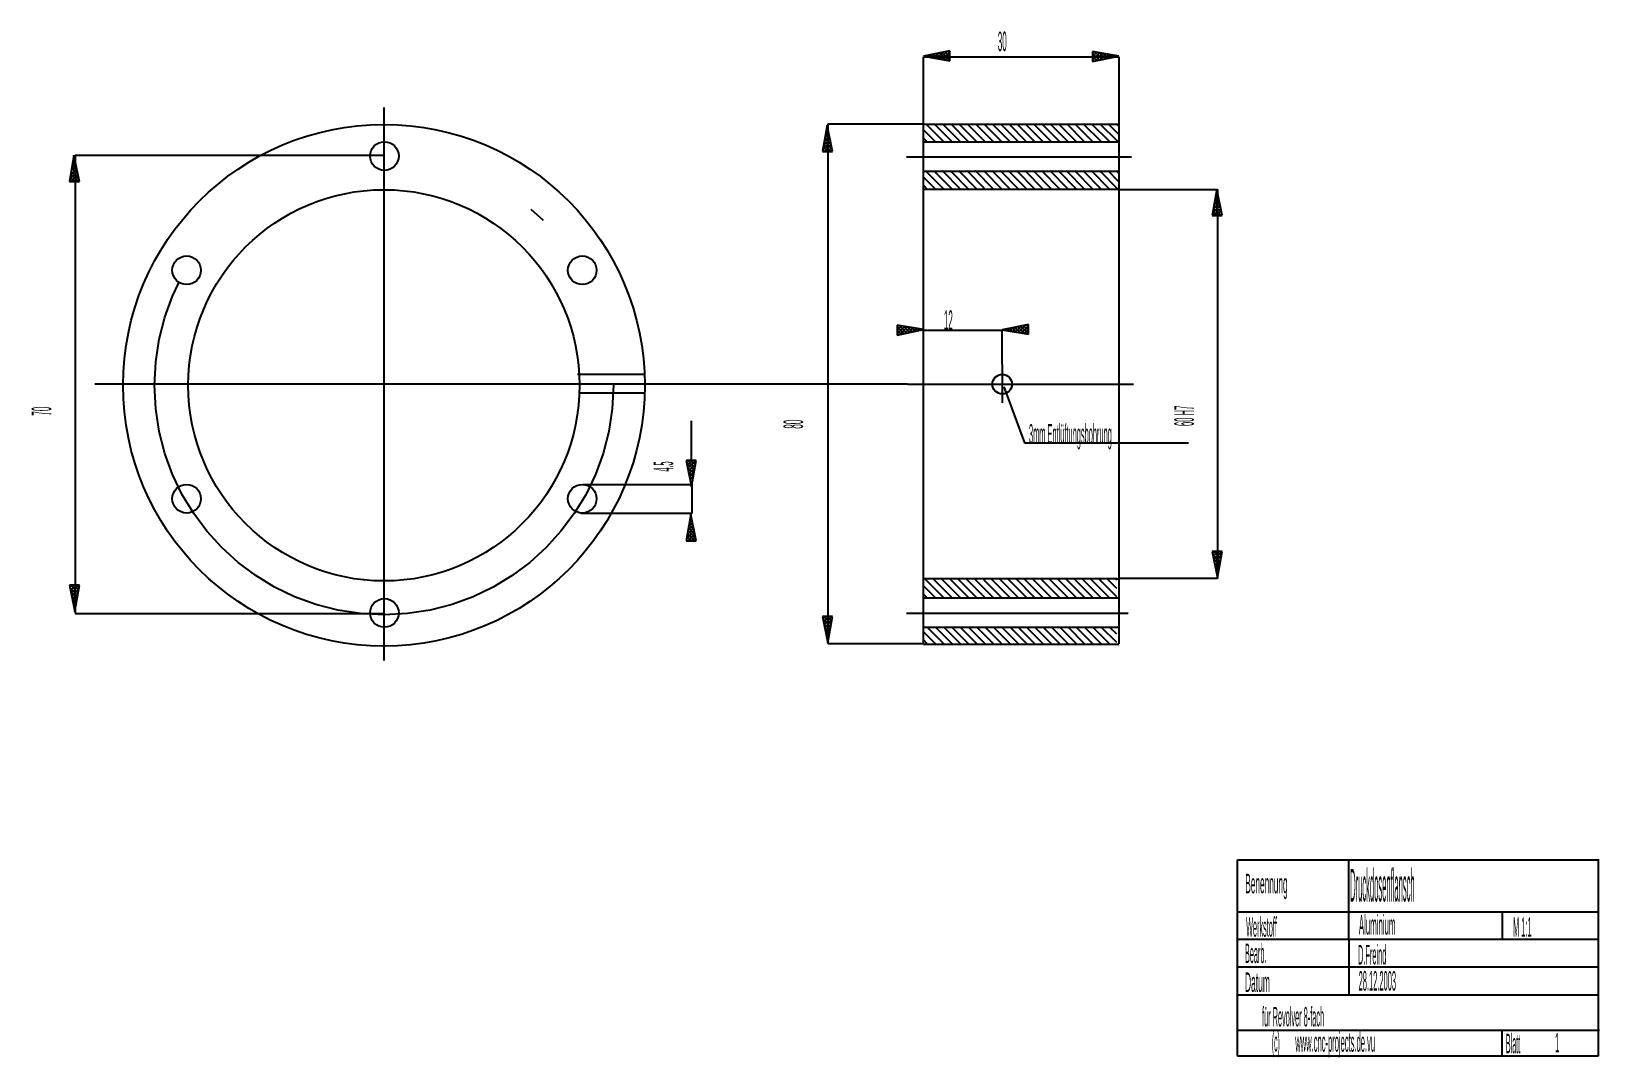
# Model space of a CAD drawing. Extents: x 1.61 to 11.09, y 0.36 to 6.56.
import ezdxf

# ---------------------------------------------------------------- set-up
doc = ezdxf.new("R2010")
doc.units = 0
doc.header["$LTSCALE"] = 10
doc.linetypes.add('DASHDOT', pattern=[1, 0.5, -0.25, 0, -0.25])
doc.layers.add('1', color=1, linetype='CONTINUOUS')

msp = doc.modelspace()

# ---------------------------------------------------------------- linework, layer by layer
at = {"layer": '1', "color": 0, "linetype": 'CONTINUOUS'}
for p, q in [((7.0018, 6.0033), (7.0018, 6.4098)), ((7.0018, 6.4098), (8.183, 6.4098)), ((7.1616, 6.4469), (7.0023, 6.4136)), ((7.1616, 6.4469), (7.0023, 6.4136)), ((7.0023, 6.4136), (7.0023, 6.4136)), ((7.0023, 6.4136), (7.1616, 6.3865)), ((7.0023, 6.4136), (7.0023, 6.4136)), ((7.0023, 6.4136), (7.1616, 6.3865)), ((7.0148, 6.4115), (7.0109, 6.4154)), ((7.0148, 6.4115), (7.0109, 6.4154)), ((7.0161, 6.4165), (7.0116, 6.4121)), ((7.0161, 6.4165), (7.0116, 6.4121)), ((7.0397, 6.4073), (7.0279, 6.419)), ((7.0397, 6.4073), (7.0279, 6.419)), ((7.0422, 6.422), (7.0293, 6.409)), ((7.0422, 6.422), (7.0293, 6.409)), ((7.0646, 6.403), (7.045, 6.4226)), ((7.0646, 6.403), (7.045, 6.4226)), ((7.0683, 6.4274), (7.0469, 6.406)), ((7.0683, 6.4274), (7.0469, 6.406)), ((7.0895, 6.3988), (7.0621, 6.4261)), ((7.0895, 6.3988), (7.0621, 6.4261)), ((7.0944, 6.4329), (7.0646, 6.403)), ((7.0944, 6.4329), (7.0646, 6.403)), ((7.1144, 6.3945), (7.0792, 6.4297)), ((7.1144, 6.3945), (7.0792, 6.4297)), ((7.1205, 6.4383), (7.0822, 6.4)), ((7.1205, 6.4383), (7.0822, 6.4)), ((7.1393, 6.3903), (7.0963, 6.4333)), ((7.1393, 6.3903), (7.0963, 6.4333)), ((7.1466, 6.4437), (7.0999, 6.397)), ((7.1466, 6.4437), (7.0999, 6.397)), ((7.1616, 6.3886), (7.1134, 6.4368)), ((7.1616, 6.3886), (7.1134, 6.4368)), ((7.1616, 6.4381), (7.1175, 6.394)), ((7.1616, 6.4381), (7.1175, 6.394)), ((7.1616, 6.4093), (7.1305, 6.4404)), ((7.1616, 6.4093), (7.1305, 6.4404)), ((7.1616, 6.4174), (7.1351, 6.391)), ((7.1616, 6.4174), (7.1351, 6.391)), ((7.1616, 6.4299), (7.1476, 6.4439)), ((7.1616, 6.4299), (7.1476, 6.4439)), ((7.1616, 6.3968), (7.1528, 6.388)), ((7.1616, 6.3968), (7.1528, 6.388)), ((7.1616, 6.3865), (7.1616, 6.4469)), ((7.1616, 6.3865), (7.1616, 6.4469)), ((7.1616, 6.3865), (7.1616, 6.4469)), ((7.1616, 6.3865), (7.1616, 6.4469)), ((8.1836, 6.4147), (8.0243, 6.4419)), ((8.0243, 6.4419), (8.0243, 6.3814)), ((8.0243, 6.4419), (8.0243, 6.3814)), ((8.1836, 6.4147), (8.0243, 6.4419)), ((8.0243, 6.4419), (8.0243, 6.3814)), ((8.0243, 6.4419), (8.0243, 6.3814)), ((8.0337, 6.4403), (8.0243, 6.4309)), ((8.0337, 6.4403), (8.0243, 6.4309)), ((8.0513, 6.4373), (8.0243, 6.4103)), ((8.0513, 6.4373), (8.0243, 6.4103)), ((8.0689, 6.4342), (8.0243, 6.3896)), ((8.0689, 6.4342), (8.0243, 6.3896)), ((8.0671, 6.3904), (8.0243, 6.4331)), ((8.0671, 6.3904), (8.0243, 6.4331)), ((8.0243, 6.3814), (8.1836, 6.4147)), ((8.0243, 6.3814), (8.1836, 6.4147)), ((8.05, 6.3868), (8.0243, 6.4124)), ((8.05, 6.3868), (8.0243, 6.4124)), ((8.0329, 6.3832), (8.0243, 6.3918)), ((8.0329, 6.3832), (8.0243, 6.3918)), ((8.0842, 6.3939), (8.0387, 6.4394)), ((8.0842, 6.3939), (8.0387, 6.4394)), ((8.0866, 6.4312), (8.0401, 6.3847)), ((8.0866, 6.4312), (8.0401, 6.3847)), ((8.1012, 6.3975), (8.0636, 6.4352)), ((8.1012, 6.3975), (8.0636, 6.4352)), ((8.1042, 6.4282), (8.0662, 6.3902)), ((8.1042, 6.4282), (8.0662, 6.3902)), ((8.1183, 6.4011), (8.0885, 6.4309)), ((8.1183, 6.4011), (8.0885, 6.4309)), ((8.1219, 6.4252), (8.0923, 6.3956)), ((8.1219, 6.4252), (8.0923, 6.3956)), ((8.1354, 6.4046), (8.1134, 6.4267)), ((8.1354, 6.4046), (8.1134, 6.4267)), ((8.1395, 6.4222), (8.1184, 6.4011)), ((8.1395, 6.4222), (8.1184, 6.4011)), ((8.1525, 6.4082), (8.1383, 6.4224)), ((8.1525, 6.4082), (8.1383, 6.4224)), ((8.1572, 6.4192), (8.1445, 6.4065)), ((8.1572, 6.4192), (8.1445, 6.4065)), ((8.1696, 6.4117), (8.1632, 6.4182)), ((8.1696, 6.4117), (8.1632, 6.4182)), ((8.1748, 6.4162), (8.1706, 6.412)), ((8.1748, 6.4162), (8.1706, 6.412)), ((8.183, 6.4098), (8.183, 6.0008)), ((8.1836, 6.4147), (8.1836, 6.4147)), ((8.1836, 6.4147), (8.1836, 6.4147)), ((6.4195, 5.9959), (6.3924, 5.8366)), ((6.4225, 5.9818), (6.416, 5.9754)), ((6.4224, 5.9821), (6.4179, 5.9865)), ((6.4195, 5.9959), (6.4195, 5.9959)), ((6.4528, 5.8366), (6.4195, 5.9959)), ((7.0018, 6.0033), (6.4239, 6.0033)), ((6.4239, 6.0033), (6.4239, 3.2554)), ((7.0018, 6.0033), (8.1826, 6.0033)), ((7.0018, 2.8589), (7.0018, 6.0027)), ((7.1251, 5.8966), (7.0184, 6.0033)), ((7.1752, 5.8966), (7.0686, 6.0033)), ((7.2253, 5.8966), (7.1187, 6.0033)), ((7.2754, 5.8966), (7.1688, 6.0033)), ((7.3255, 5.8966), (7.2189, 6.0033)), ((7.3756, 5.8967), (7.269, 6.0033)), ((7.4257, 5.8967), (7.3191, 6.0033)), ((7.4758, 5.8967), (7.3692, 6.0033)), ((7.5259, 5.8967), (7.4193, 6.0033)), ((7.5759, 5.8967), (7.4694, 6.0033)), ((7.626, 5.8968), (7.5195, 6.0033)), ((7.6761, 5.8968), (7.5697, 6.0033)), ((7.7262, 5.8968), (7.6198, 6.0033)), ((7.7763, 5.8968), (7.6699, 6.0033)), ((7.8264, 5.8969), (7.72, 6.0033)), ((7.8765, 5.8969), (7.7701, 6.0033)), ((7.9266, 5.8969), (7.8202, 6.0033)), ((7.9767, 5.8969), (7.8703, 6.0033)), ((8.0267, 5.8969), (7.9204, 6.0033)), ((8.0768, 5.897), (7.9705, 6.0033)), ((8.1269, 5.897), (8.0206, 6.0033)), ((8.177, 5.897), (8.0708, 6.0033)), ((8.1821, 5.942), (8.1209, 6.0033)), ((8.1825, 5.9918), (8.171, 6.0033)), ((8.1826, 6.0033), (8.1826, 5.6087)), ((6.4403, 5.8964), (6.3948, 5.8509)), ((6.4367, 5.9135), (6.399, 5.8758)), ((6.444, 5.8366), (6.3999, 5.8807)), ((6.4496, 5.8516), (6.4029, 5.8983)), ((6.4332, 5.9306), (6.4033, 5.9007)), ((6.4442, 5.8777), (6.4059, 5.916)), ((6.4296, 5.9476), (6.4075, 5.9256)), ((6.4387, 5.9038), (6.4089, 5.9336)), ((6.426, 5.9647), (6.4118, 5.9505)), ((6.4333, 5.9299), (6.4119, 5.9512)), ((6.4279, 5.956), (6.4149, 5.9689)), ((6.9999, 5.8965), (8.1805, 5.8965)), ((7.025, 5.8965), (7.0004, 5.9211)), ((7.0751, 5.8965), (7.0012, 5.9704)), ((1.8652, 5.8148), (1.838, 5.6555)), ((1.8735, 5.7749), (1.8606, 5.7878)), ((1.8681, 5.8008), (1.8617, 5.7944)), ((1.8681, 5.801), (1.8636, 5.8055)), ((1.8652, 5.8148), (1.8652, 5.8148)), ((1.8984, 5.6555), (1.8652, 5.8148)), ((3.7366, 5.8131), (1.8722, 5.8131)), ((1.8722, 5.8131), (1.8722, 3.0435)), ((6.3924, 5.8366), (6.4528, 5.8366)), ((6.3924, 5.8366), (6.4528, 5.8366)), ((6.4027, 5.8366), (6.3939, 5.8454)), ((6.4233, 5.8366), (6.3969, 5.863)), ((6.4438, 5.8793), (6.4011, 5.8366)), ((6.4474, 5.8622), (6.4218, 5.8366)), ((6.451, 5.8451), (6.4424, 5.8366)), ((1.8859, 5.7153), (1.8404, 5.6698)), ((1.8824, 5.7324), (1.8447, 5.6948)), ((1.8896, 5.6555), (1.8455, 5.6996)), ((1.8895, 5.6982), (1.8468, 5.6555)), ((1.8953, 5.6705), (1.8485, 5.7173)), ((1.8788, 5.7495), (1.8489, 5.7197)), ((1.8898, 5.6966), (1.8516, 5.7349)), ((1.8752, 5.7666), (1.8532, 5.7446)), ((1.8844, 5.7227), (1.8546, 5.7526)), ((1.8717, 5.7837), (1.8574, 5.7695)), ((1.8789, 5.7488), (1.8576, 5.7702)), ((6.9999, 5.7195), (8.1805, 5.7195)), ((7.1271, 5.6087), (7.0162, 5.7195)), ((7.1772, 5.6087), (7.0663, 5.7195)), ((7.2273, 5.6087), (7.1164, 5.7196)), ((7.2774, 5.6087), (7.1665, 5.7196)), ((7.3275, 5.6087), (7.2166, 5.7196)), ((7.3776, 5.6087), (7.2667, 5.7196)), ((7.4277, 5.6087), (7.3168, 5.7196)), ((7.4778, 5.6087), (7.3669, 5.7196)), ((7.5279, 5.6087), (7.417, 5.7196)), ((7.5781, 5.6087), (7.4671, 5.7196)), ((7.6282, 5.6087), (7.5172, 5.7197)), ((7.6783, 5.6087), (7.5673, 5.7197)), ((7.7284, 5.6087), (7.6174, 5.7197)), ((7.7785, 5.6087), (7.6675, 5.7197)), ((7.8286, 5.6087), (7.7176, 5.7197)), ((7.8787, 5.6087), (7.7677, 5.7197)), ((7.9288, 5.6087), (7.8178, 5.7197)), ((7.9789, 5.6087), (7.8679, 5.7198)), ((8.029, 5.6087), (7.918, 5.7198)), ((8.0792, 5.6087), (7.9681, 5.7198)), ((8.1293, 5.6087), (8.0182, 5.7198)), ((8.1794, 5.6087), (8.0683, 5.7198)), ((8.1822, 5.656), (8.1184, 5.7198)), ((8.1819, 5.7064), (8.1685, 5.7198)), ((1.838, 5.6555), (1.8984, 5.6555)), ((1.838, 5.6555), (1.8984, 5.6555)), ((1.8483, 5.6555), (1.8395, 5.6643)), ((1.869, 5.6555), (1.8425, 5.682)), ((1.8931, 5.6812), (1.8674, 5.6555)), ((1.8966, 5.6641), (1.8881, 5.6555)), ((7.077, 5.6087), (7.0005, 5.6852)), ((7.0268, 5.6087), (7.0014, 5.6342)), ((8.1826, 5.6087), (7.0018, 5.6087)), ((8.1826, 5.6087), (8.1826, 2.8602)), ((8.1826, 5.6087), (8.7803, 5.6087)), ((8.7752, 5.6101), (8.748, 5.4509)), ((8.7782, 5.5961), (8.7717, 5.5897)), ((8.7781, 5.5964), (8.7736, 5.6008)), ((8.7752, 5.6101), (8.7752, 5.6101)), ((8.8085, 5.4509), (8.7752, 5.6101)), ((8.7803, 5.6087), (8.7803, 3.2552)), ((8.796, 5.5107), (8.7505, 5.4652)), ((8.7924, 5.5278), (8.7547, 5.4901)), ((8.8053, 5.4659), (8.7586, 5.5126)), ((8.7888, 5.5448), (8.759, 5.515)), ((8.7999, 5.492), (8.7616, 5.5302)), ((8.7853, 5.5619), (8.7632, 5.5399)), ((8.7944, 5.5181), (8.7646, 5.5479)), ((8.7817, 5.579), (8.7675, 5.5648)), ((8.789, 5.5442), (8.7676, 5.5655)), ((8.7835, 5.5703), (8.7706, 5.5832)), ((8.748, 5.4509), (8.8085, 5.4509)), ((8.748, 5.4509), (8.8085, 5.4509)), ((8.7584, 5.4509), (8.7496, 5.4597)), ((8.779, 5.4509), (8.7526, 5.4773)), ((8.7997, 5.4509), (8.7556, 5.495)), ((8.7995, 5.4936), (8.7568, 5.4509)), ((8.8031, 5.4765), (8.7775, 5.4509)), ((8.8067, 5.4594), (8.7981, 5.4509)), ((7.0019, 4.7601), (6.8426, 4.7873)), ((6.8426, 4.7873), (6.8426, 4.7269)), ((6.8426, 4.7873), (6.8426, 4.7269)), ((7.0019, 4.7601), (6.8426, 4.7873)), ((6.8426, 4.7873), (6.8426, 4.7269)), ((6.8426, 4.7873), (6.8426, 4.7269)), ((6.8519, 4.7857), (6.8426, 4.7763)), ((6.8519, 4.7857), (6.8426, 4.7763)), ((6.8695, 4.7827), (6.8426, 4.7557)), ((6.8695, 4.7827), (6.8426, 4.7557)), ((6.8872, 4.7796), (6.8426, 4.735)), ((6.8872, 4.7796), (6.8426, 4.735)), ((6.8853, 4.7358), (6.8426, 4.7785)), ((6.8853, 4.7358), (6.8426, 4.7785)), ((6.8426, 4.7269), (7.0019, 4.7601)), ((6.8426, 4.7269), (7.0019, 4.7601)), ((6.8682, 4.7322), (6.8426, 4.7578)), ((6.8682, 4.7322), (6.8426, 4.7578)), ((6.9024, 4.7393), (6.8569, 4.7848)), ((6.9024, 4.7393), (6.8569, 4.7848)), ((6.9048, 4.7766), (6.8583, 4.7301)), ((6.9048, 4.7766), (6.8583, 4.7301)), ((6.9195, 4.7429), (6.8818, 4.7806)), ((6.9195, 4.7429), (6.8818, 4.7806)), ((6.9225, 4.7736), (6.8844, 4.7356)), ((6.9225, 4.7736), (6.8844, 4.7356)), ((6.9366, 4.7465), (6.9067, 4.7763)), ((6.9366, 4.7465), (6.9067, 4.7763)), ((6.9401, 4.7706), (6.9105, 4.741)), ((6.9401, 4.7706), (6.9105, 4.741)), ((6.9536, 4.75), (6.9316, 4.7721)), ((6.9536, 4.75), (6.9316, 4.7721)), ((6.9577, 4.7676), (6.9366, 4.7465)), ((6.9577, 4.7676), (6.9366, 4.7465)), ((6.9707, 4.7536), (6.9565, 4.7678)), ((6.9707, 4.7536), (6.9565, 4.7678)), ((6.9754, 4.7646), (6.9627, 4.7519)), ((6.9754, 4.7646), (6.9627, 4.7519)), ((6.9878, 4.7572), (6.9814, 4.7636)), ((6.9878, 4.7572), (6.9814, 4.7636)), ((6.993, 4.7616), (6.9888, 4.7574)), ((6.993, 4.7616), (6.9888, 4.7574)), ((7.0019, 4.7601), (7.0019, 4.7601)), ((7.0019, 4.7601), (7.0019, 4.7601)), ((7.4781, 4.7547), (7.0028, 4.7547)), ((7.637, 4.7923), (7.4777, 4.7591)), ((7.637, 4.7923), (7.4777, 4.7591)), ((7.4777, 4.7591), (7.4777, 4.7591)), ((7.4777, 4.7591), (7.637, 4.7319)), ((7.4777, 4.7591), (7.4777, 4.7591)), ((7.4777, 4.7591), (7.637, 4.7319)), ((7.4781, 4.5495), (7.4781, 4.7547)), ((7.4901, 4.7569), (7.4862, 4.7608)), ((7.4901, 4.7569), (7.4862, 4.7608)), ((7.4914, 4.7619), (7.487, 4.7575)), ((7.4914, 4.7619), (7.487, 4.7575)), ((7.515, 4.7527), (7.5033, 4.7644)), ((7.515, 4.7527), (7.5033, 4.7644)), ((7.5175, 4.7674), (7.5046, 4.7545)), ((7.5175, 4.7674), (7.5046, 4.7545)), ((7.5399, 4.7484), (7.5204, 4.768)), ((7.5399, 4.7484), (7.5204, 4.768)), ((7.5436, 4.7728), (7.5223, 4.7514)), ((7.5436, 4.7728), (7.5223, 4.7514)), ((7.5648, 4.7442), (7.5375, 4.7715)), ((7.5648, 4.7442), (7.5375, 4.7715)), ((7.5697, 4.7783), (7.5399, 4.7484)), ((7.5697, 4.7783), (7.5399, 4.7484)), ((7.5897, 4.7399), (7.5546, 4.7751)), ((7.5897, 4.7399), (7.5546, 4.7751)), ((7.5958, 4.7837), (7.5576, 4.7454)), ((7.5958, 4.7837), (7.5576, 4.7454)), ((7.6146, 4.7357), (7.5717, 4.7787)), ((7.6146, 4.7357), (7.5717, 4.7787)), ((7.6219, 4.7891), (7.5752, 4.7424)), ((7.6219, 4.7891), (7.5752, 4.7424)), ((7.637, 4.734), (7.5887, 4.7822)), ((7.637, 4.734), (7.5887, 4.7822)), ((7.637, 4.7835), (7.5928, 4.7394)), ((7.637, 4.7835), (7.5928, 4.7394)), ((7.637, 4.7547), (7.6058, 4.7858)), ((7.637, 4.7547), (7.6058, 4.7858)), ((7.637, 4.7629), (7.6105, 4.7364)), ((7.637, 4.7629), (7.6105, 4.7364)), ((7.637, 4.7753), (7.6229, 4.7893)), ((7.637, 4.7753), (7.6229, 4.7893)), ((7.637, 4.7422), (7.6281, 4.7334)), ((7.637, 4.7422), (7.6281, 4.7334)), ((7.637, 4.7319), (7.637, 4.7923)), ((7.637, 4.7319), (7.637, 4.7923)), ((7.637, 4.7319), (7.637, 4.7923)), ((7.637, 4.7319), (7.637, 4.7923)), ((6.8511, 4.7286), (6.8426, 4.7372)), ((6.8511, 4.7286), (6.8426, 4.7372)), ((7.4883, 4.4139), (7.6138, 4.0763)), ((5.5985, 3.9725), (5.5985, 4.2086)), ((7.6138, 4.0763), (8.6041, 4.0763)), ((5.6274, 3.9697), (5.567, 3.9697)), ((5.567, 3.9697), (5.6002, 3.8104)), ((5.6274, 3.9697), (5.567, 3.9697)), ((5.5839, 3.9697), (5.5699, 3.9557)), ((5.6167, 3.9074), (5.5703, 3.9539)), ((5.6046, 3.9697), (5.5735, 3.9386)), ((5.6198, 3.9251), (5.5752, 3.9697)), ((5.6137, 3.8898), (5.5757, 3.9278)), ((5.6252, 3.9697), (5.577, 3.9215)), ((5.6236, 3.9474), (5.5806, 3.9044)), ((5.6107, 3.8722), (5.5811, 3.9017)), ((5.6193, 3.9225), (5.5841, 3.8873)), ((5.6151, 3.8976), (5.5877, 3.8702)), ((5.6228, 3.9427), (5.5958, 3.9697)), ((5.6002, 3.8104), (5.6274, 3.9697)), ((5.6258, 3.9604), (5.6165, 3.9697)), ((4.9444, 3.8229), (5.6011, 3.8229)), ((5.6077, 3.8545), (5.5866, 3.8757)), ((5.6108, 3.8727), (5.5913, 3.8531)), ((5.6047, 3.8369), (5.592, 3.8496)), ((5.6066, 3.8478), (5.5948, 3.836)), ((5.6017, 3.8192), (5.5975, 3.8235)), ((5.6023, 3.8229), (5.5984, 3.819)), ((5.6002, 3.8104), (5.6002, 3.8104)), ((5.6011, 3.8229), (5.6011, 3.6489)), ((5.6011, 3.6489), (4.9293, 3.6489)), ((5.595, 3.6422), (5.5679, 3.4829)), ((5.6015, 3.6111), (5.5873, 3.5969)), ((5.6034, 3.6023), (5.5904, 3.6152)), ((5.598, 3.6282), (5.5916, 3.6218)), ((5.5979, 3.6284), (5.5934, 3.6329)), ((5.595, 3.6422), (5.595, 3.6422)), ((5.6283, 3.4829), (5.595, 3.6422)), ((5.6158, 3.5427), (5.5703, 3.4973)), ((5.5988, 3.4829), (5.5724, 3.5094)), ((5.6122, 3.5598), (5.5746, 3.5222)), ((5.6195, 3.4829), (5.5754, 3.527)), ((5.6193, 3.5256), (5.5766, 3.4829)), ((5.6251, 3.4979), (5.5784, 3.5447)), ((5.6087, 3.5769), (5.5788, 3.5471)), ((5.6197, 3.524), (5.5814, 3.5623)), ((5.6051, 3.594), (5.5831, 3.572)), ((5.6142, 3.5501), (5.5844, 3.58)), ((5.6088, 3.5762), (5.5874, 3.5976)), ((5.5679, 3.4829), (5.6283, 3.4829)), ((5.5679, 3.4829), (5.6283, 3.4829)), ((5.5782, 3.4829), (5.5694, 3.4917)), ((5.6229, 3.5086), (5.5973, 3.4829)), ((5.6265, 3.4915), (5.6179, 3.4829)), ((8.8076, 3.4187), (8.7472, 3.4187)), ((8.7472, 3.4187), (8.7804, 3.2594)), ((8.8076, 3.4187), (8.7472, 3.4187)), ((8.7641, 3.4187), (8.7501, 3.4047)), ((8.7848, 3.4187), (8.7536, 3.3876)), ((8.8, 3.3741), (8.7553, 3.4187)), ((8.8054, 3.4187), (8.7572, 3.3705)), ((8.803, 3.3917), (8.776, 3.4187)), ((8.7804, 3.2594), (8.8076, 3.4187)), ((8.806, 3.4094), (8.7967, 3.4187)), ((8.7969, 3.3564), (8.7504, 3.4029)), ((8.7939, 3.3388), (8.7559, 3.3768)), ((8.8038, 3.3964), (8.7608, 3.3534)), ((8.7909, 3.3211), (8.7613, 3.3507)), ((8.7995, 3.3715), (8.7643, 3.3363)), ((8.7879, 3.3035), (8.7668, 3.3246)), ((8.7953, 3.3466), (8.7679, 3.3192)), ((8.791, 3.3216), (8.7715, 3.3021)), ((6.4239, 3.2554), (6.4239, 2.8623)), ((8.1704, 3.2535), (7.0018, 3.2535)), ((7.1251, 3.1389), (7.0105, 3.2535)), ((7.1752, 3.1389), (7.0606, 3.2535)), ((7.2254, 3.1388), (7.1107, 3.2535)), ((7.2755, 3.1388), (7.1608, 3.2535)), ((7.3256, 3.1388), (7.2109, 3.2535)), ((7.3757, 3.1388), (7.261, 3.2535)), ((7.4258, 3.1388), (7.3112, 3.2535)), ((7.4759, 3.1388), (7.3613, 3.2535)), ((7.5261, 3.1388), (7.4114, 3.2535)), ((7.5762, 3.1388), (7.4615, 3.2535)), ((7.6263, 3.1388), (7.5116, 3.2535)), ((7.6764, 3.1388), (7.5617, 3.2535)), ((7.7265, 3.1388), (7.6118, 3.2535)), ((7.7767, 3.1387), (7.6619, 3.2535)), ((7.8268, 3.1387), (7.712, 3.2535)), ((7.8769, 3.1387), (7.7621, 3.2535)), ((7.927, 3.1387), (7.8123, 3.2535)), ((7.9771, 3.1387), (7.8624, 3.2535)), ((8.0273, 3.1387), (7.9125, 3.2535)), ((8.0774, 3.1387), (7.9626, 3.2535)), ((8.1275, 3.1387), (8.0127, 3.2535)), ((8.1711, 3.1452), (8.0628, 3.2535)), ((8.1708, 3.1956), (8.1129, 3.2535)), ((8.1705, 3.246), (8.163, 3.2535)), ((8.1704, 3.2535), (8.1825, 3.2535)), ((8.7803, 3.2552), (8.183, 3.2552)), ((8.7849, 3.2859), (8.7722, 3.2985)), ((8.7868, 3.2967), (8.775, 3.285)), ((8.7819, 3.2682), (8.7777, 3.2724)), ((8.7825, 3.2718), (8.7786, 3.2679)), ((8.7804, 3.2594), (8.7804, 3.2594)), ((1.8975, 3.214), (1.8371, 3.214)), ((1.8371, 3.214), (1.8703, 3.0547)), ((1.8975, 3.214), (1.8371, 3.214)), ((1.8541, 3.214), (1.84, 3.2)), ((1.8869, 3.1518), (1.8404, 3.1983)), ((1.8747, 3.214), (1.8436, 3.1829)), ((1.8899, 3.1694), (1.8453, 3.214)), ((1.8839, 3.1341), (1.8458, 3.1722)), ((1.8954, 3.214), (1.8472, 3.1658)), ((1.8937, 3.1917), (1.8507, 3.1487)), ((1.8809, 3.1165), (1.8513, 3.1461)), ((1.8895, 3.1668), (1.8543, 3.1316)), ((1.8852, 3.1419), (1.8579, 3.1145)), ((1.8929, 3.187), (1.866, 3.214)), ((1.8703, 3.0547), (1.8975, 3.214)), ((1.8959, 3.2047), (1.8866, 3.214)), ((6.9998, 3.1389), (8.1717, 3.1389)), ((7.0249, 3.1389), (7.0002, 3.1635)), ((7.075, 3.1389), (7.0011, 3.2128)), ((8.1717, 3.1389), (8.1825, 3.1389)), ((1.8779, 3.0988), (1.8567, 3.12)), ((1.881, 3.117), (1.8614, 3.0974)), ((1.8749, 3.0812), (1.8622, 3.0939)), ((1.8767, 3.0921), (1.865, 3.0804)), ((1.8718, 3.0635), (1.8676, 3.0678)), ((1.8725, 3.0672), (1.8686, 3.0633)), ((1.8703, 3.0547), (1.8703, 3.0547)), ((1.8722, 3.0435), (3.7366, 3.0435)), ((6.4519, 3.0251), (6.3915, 3.0251)), ((6.3915, 3.0251), (6.4247, 2.8658)), ((6.4519, 3.0251), (6.3915, 3.0251)), ((6.4084, 3.0251), (6.3944, 3.0111)), ((6.4412, 2.9628), (6.3947, 3.0093)), ((6.4291, 3.0251), (6.398, 2.994)), ((6.4443, 2.9805), (6.3996, 3.0251)), ((6.4382, 2.9452), (6.4002, 2.9832)), ((6.4497, 3.0251), (6.4015, 2.9769)), ((6.4481, 3.0028), (6.4051, 2.9598)), ((6.4352, 2.9276), (6.4056, 2.9571)), ((6.4438, 2.9779), (6.4086, 2.9427)), ((6.4396, 2.953), (6.4122, 2.9256)), ((6.4473, 2.9981), (6.4203, 3.0251)), ((6.4247, 2.8658), (6.4519, 3.0251)), ((6.4503, 3.0158), (6.441, 3.0251)), ((6.9998, 2.9619), (8.1717, 2.9619)), ((7.1271, 2.8589), (7.0241, 2.9619)), ((7.1772, 2.8589), (7.0742, 2.9619)), ((7.2273, 2.8589), (7.1244, 2.9619)), ((7.2774, 2.8589), (7.1745, 2.9618)), ((7.3275, 2.8589), (7.2246, 2.9618)), ((7.3776, 2.8589), (7.2747, 2.9618)), ((7.4277, 2.8589), (7.3249, 2.9618)), ((7.4778, 2.8589), (7.375, 2.9618)), ((7.5279, 2.8589), (7.4251, 2.9618)), ((7.5781, 2.8589), (7.4752, 2.9617)), ((7.6282, 2.8589), (7.5254, 2.9617)), ((7.6783, 2.8589), (7.5755, 2.9617)), ((7.7284, 2.8589), (7.6256, 2.9617)), ((7.7785, 2.8589), (7.6757, 2.9617)), ((7.8286, 2.8589), (7.7259, 2.9617)), ((7.8787, 2.8589), (7.776, 2.9616)), ((7.9288, 2.8589), (7.8261, 2.9616)), ((7.9789, 2.8589), (7.8762, 2.9616)), ((8.029, 2.8589), (7.9264, 2.9616)), ((8.0792, 2.8589), (7.9765, 2.9616)), ((8.1293, 2.8589), (8.0266, 2.9616)), ((8.1705, 2.8678), (8.0768, 2.9615)), ((8.1709, 2.9176), (8.1269, 2.9615)), ((8.1717, 2.9619), (8.1825, 2.9619)), ((6.4322, 2.9099), (6.4111, 2.931)), ((6.4353, 2.9281), (6.4158, 2.9085)), ((6.4292, 2.8923), (6.4165, 2.9049)), ((6.4311, 2.9032), (6.4193, 2.8914)), ((6.4262, 2.8746), (6.422, 2.8789)), ((6.4268, 2.8783), (6.4229, 2.8743)), ((6.4239, 2.8623), (7.0052, 2.8623)), ((6.4247, 2.8658), (6.4247, 2.8658)), ((7.077, 2.8589), (7.0003, 2.9356)), ((7.0268, 2.8589), (7.0013, 2.8845)), ((7.0018, 2.8589), (8.1704, 2.8589)), ((8.1704, 2.8589), (8.1825, 2.8589)), ((8.9008, 0.3661), (8.9008, 1.5529)), ((8.9008, 1.5529), (11.0824, 1.5529)), ((8.9008, 1.5529), (11.0884, 1.5529)), ((8.9008, 1.5529), (11.0824, 1.5529)), ((8.9008, 0.3661), (8.9008, 1.5529)), ((9.5726, 1.5515), (9.5726, 1.2395)), ((11.0824, 1.5529), (11.0824, 0.3661)), ((11.0824, 1.5529), (11.0824, 0.3661)), ((8.9001, 1.2395), (11.0833, 1.2395)), ((9.5726, 1.2395), (9.5726, 1.0735)), ((10.5011, 1.2395), (10.5011, 1.0735)), ((8.9001, 1.0735), (11.0833, 1.0735)), ((9.5737, 1.0746), (9.5737, 0.9085)), ((8.9001, 0.9075), (11.0833, 0.9075)), ((9.5737, 0.9085), (9.5737, 0.7365)), ((8.902, 0.7365), (11.0828, 0.7365)), ((8.9077, 0.5239), (11.091, 0.5239)), ((10.4999, 0.5199), (10.4999, 0.3687)), ((11.0824, 0.3661), (8.9008, 0.3661)), ((11.0824, 0.3661), (8.9008, 0.3661))]:
    msp.add_line(p, q, dxfattribs=at)
at = {"layer": '1', "color": 0, "linetype": 'DASHDOT'}
for p, q in [((3.7395, 6.1031), (3.7395, 2.7586)), ((6.8997, 5.8044), (8.2605, 5.8044)), ((4.9099, 4.49), (5.3126, 4.49)), ((7.4781, 4.5495), (7.4781, 4.3179)), ((6.905, 4.4308), (1.9913, 4.4308)), ((4.9165, 4.3775), (5.3126, 4.3775)), ((6.905, 4.4308), (8.2713, 4.4308)), ((6.8997, 3.0465), (8.2391, 3.0465))]:
    msp.add_line(p, q, dxfattribs=at)
at = {"layer": '1', "color": 0, "linetype": 'CONTINUOUS'}
for centre, radius in [((3.7395, 4.4235), 1.5773), ((3.7425, 5.8098), 0.0866), ((3.7425, 5.8098), 0.0866), ((3.7395, 4.4235), 1.183), ((2.5462, 5.1191), 0.0866), ((4.9388, 5.1191), 0.0866), ((7.4781, 4.4304), 0.0594), ((2.5462, 3.7378), 0.0866), ((4.9388, 3.7378), 0.0866), ((3.7425, 3.0471), 0.0866)]:
    msp.add_circle(centre, radius, dxfattribs=at)
at = {"layer": '1', "color": 0, "linetype": 'DASHDOT'}
msp.add_circle((3.7395, 4.4235), 1.3874, dxfattribs=at)

# ---------------------------------------------------------------- texts
at = {"layer": '1', "color": 0}
for s, height, width, p in [('30', 0.11811, 0.308372, (7.4516, 6.4442)), ('12', 0.11811, 0.308372, (7.1252, 4.759)), ('3mm Entlüftungsbohrung', 0.11811, 0.283842, (7.6402, 4.0707)), ('Benennung', 0.11811, 0.316938, (8.9482, 1.3514)), ('Druckdosenflansch', 0.19685, 0.168698, (9.5824, 1.3019)), ('Werkstoff', 0.11811, 0.256977, (8.953, 1.0889)), ('Aluminium', 0.11811, 0.299806, (9.6351, 1.102)), ('M 1:1', 0.11811, 0.262116, (10.567, 1.0889)), ('Bearb.', 0.11811, 0.269825, (8.9464, 0.9298)), ('D.Freind', 0.11811, 0.260189, (9.6299, 0.9209)), ('Datum', 0.11811, 0.323791, (8.9464, 0.7548)), ('28.12.2003', 0.11811, 0.277535, (9.6334, 0.7631)), ('für Revolver 8-fach ', 0.11811, 0.235134, (9.0497, 0.5463)), ('(c)', 0.11811, 0.205581, (9.1092, 0.3943)), ('www.cnc-projects.de.vu', 0.11811, 0.266321, (9.2503, 0.3933)), ('Blatt', 0.11811, 0.231279, (10.5235, 0.384)), ('1', 0.1181, 0.308372, (10.8207, 0.3888))]:
    msp.add_text(s, height=height, dxfattribs=dict(at, width=width)).set_placement(p)
for s, width, p in [('70', 0.308372, (1.7273, 4.2401)), ('60 H7', 0.292953, (8.6373, 4.1771)), ('80', 0.308372, (6.2738, 4.1614)), ('4.5', 0.256977, (5.4885, 3.9016))]:
    msp.add_text(s, height=0.11811, rotation=90, dxfattribs=dict(at, width=width)).set_placement(p)

doc.saveas('drawing.dxf')
